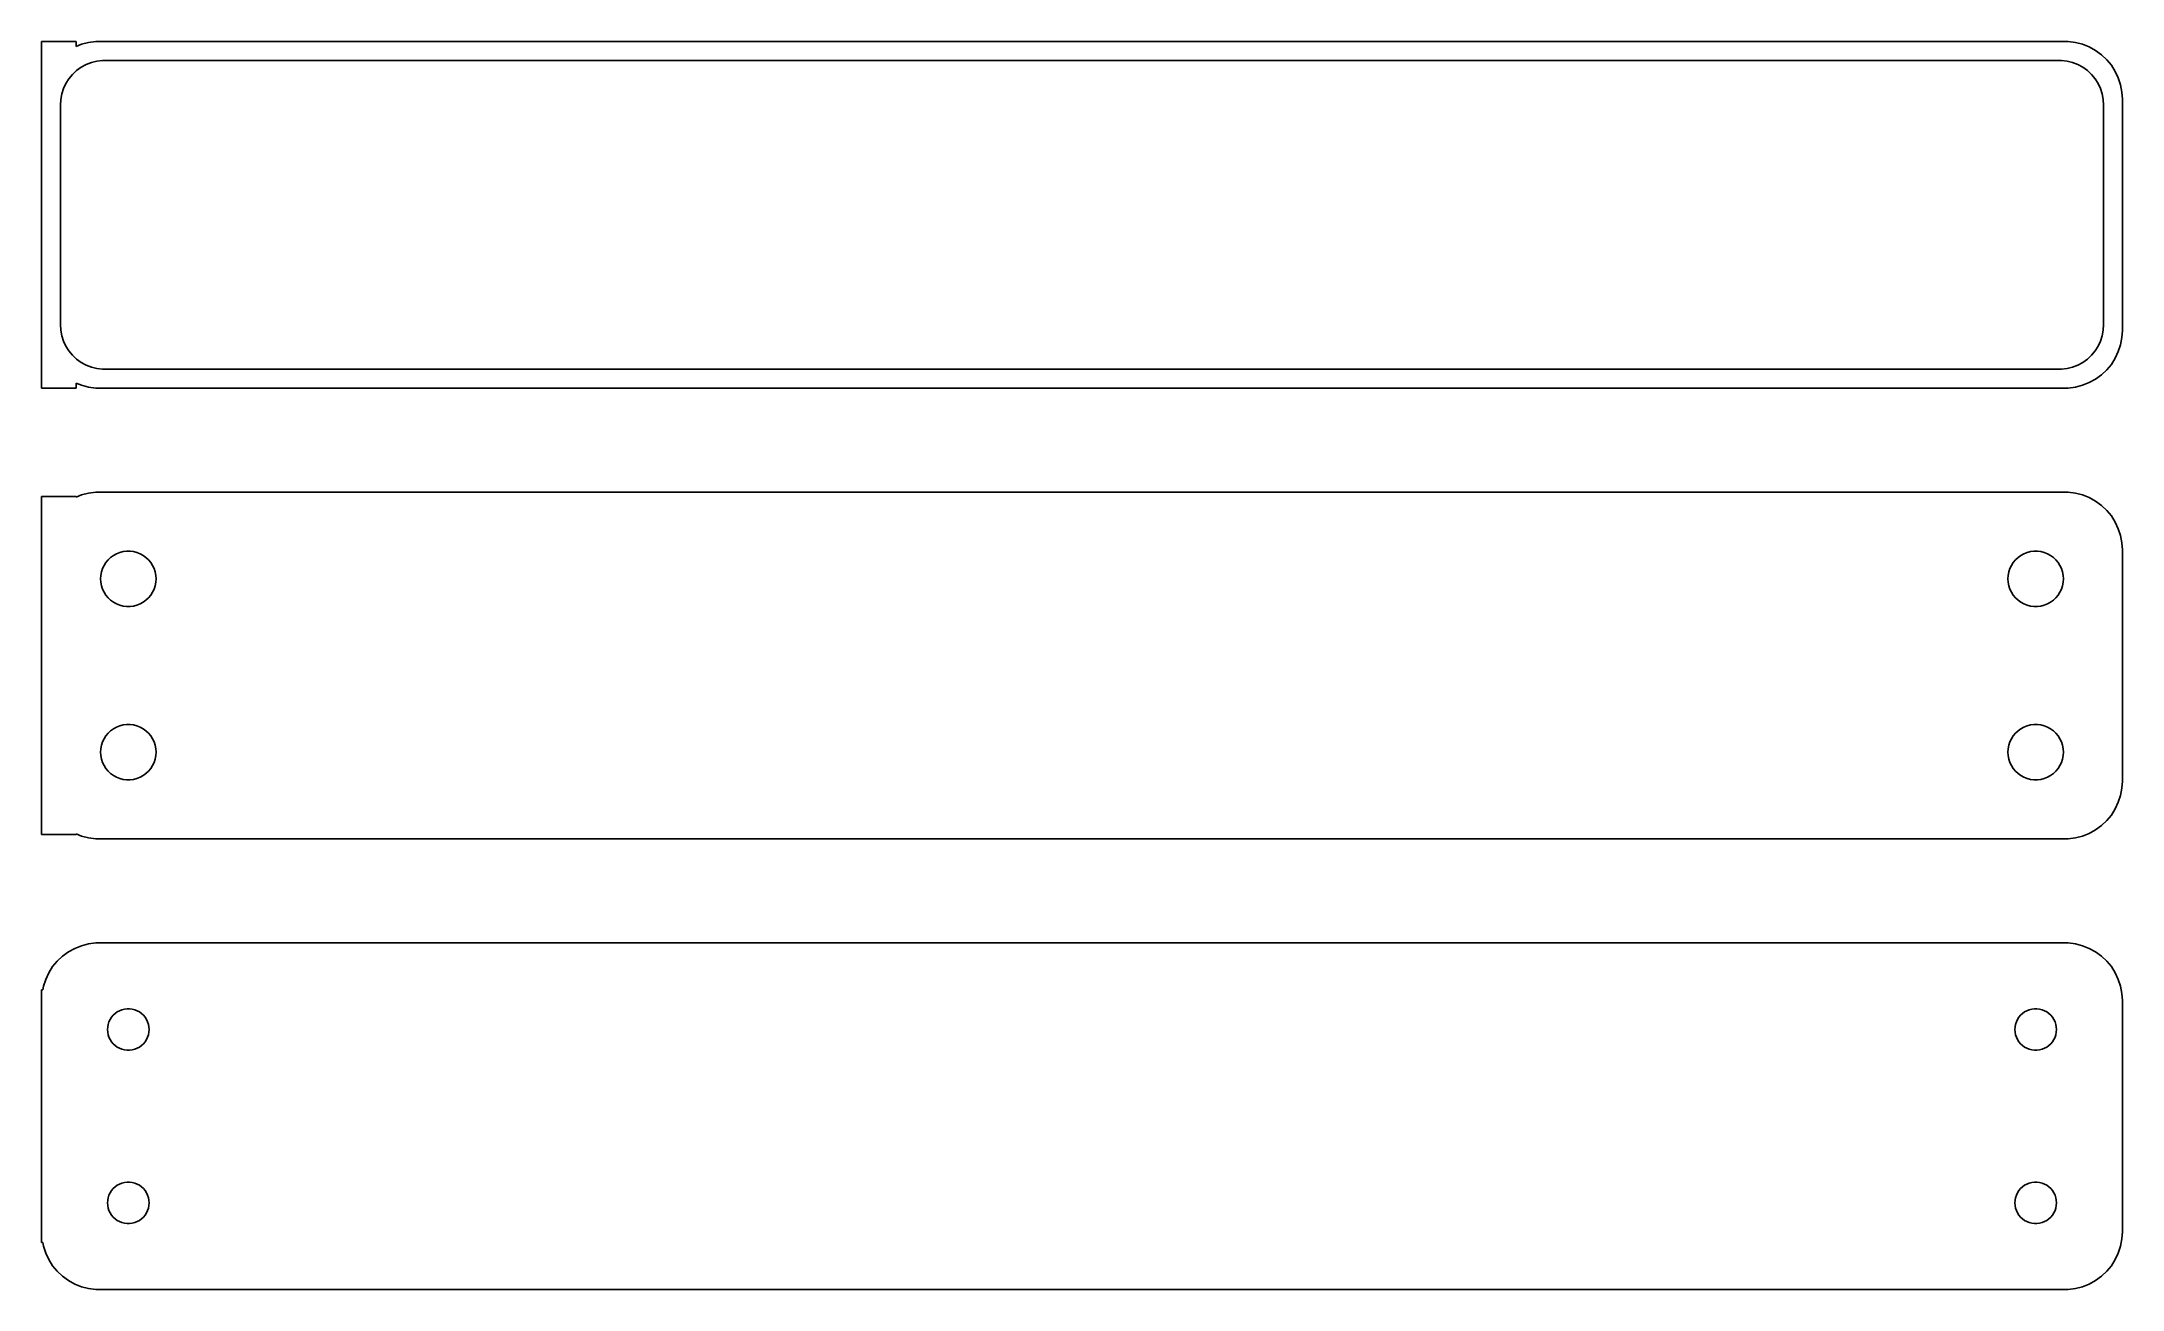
# Model space of a CAD drawing. Header units: metres. Extents: x -90 to 90, y 63 to 171.
import ezdxf

# ---------------------------------------------------------------- set-up
doc = ezdxf.new("R2010")
doc.units = ezdxf.units.M

msp = doc.modelspace()

# ---------------------------------------------------------------- linework, layer by layer
for p, q in [((-87, 170.99), (-90, 170.99)), ((-90, 170.99), (-90, 141.01)), ((-87, 170.575), (-87, 170.99)), ((-86.5451, 170.755), (-87, 170.575)), ((-85.9369, 170.911), (-86.5451, 170.755)), ((-85.3139, 170.99), (-85.9369, 170.911)), ((-85.6967, 169.183), (-85.2256, 169.304)), ((85.3139, 170.99), (-85.3139, 170.99)), ((-85.2256, 169.304), (-84.7432, 169.365)), ((-84.7432, 169.365), (84.7432, 169.365)), ((84.7432, 169.365), (85.2256, 169.304)), ((85.2256, 169.304), (85.6967, 169.183)), ((85.9369, 170.911), (85.3139, 170.99)), ((86.5451, 170.755), (85.9369, 170.911)), ((87.1289, 170.524), (86.5451, 170.755)), ((87.6791, 170.222), (87.1289, 170.524)), ((88.1871, 169.853), (87.6791, 170.222)), ((88.6448, 169.423), (88.1871, 169.853)), ((89.0451, 168.939), (88.6448, 169.423)), ((-87.8936, 167.366), (-87.633, 167.776)), ((-87.633, 167.776), (-87.323, 168.151)), ((-87.323, 168.151), (-86.9685, 168.484)), ((-86.9685, 168.484), (-86.5751, 168.77)), ((-86.5751, 168.77), (-86.1489, 169.004)), ((-86.1489, 169.004), (-85.6967, 169.183)), ((85.6967, 169.183), (86.1489, 169.004)), ((86.1489, 169.004), (86.5751, 168.77)), ((86.5751, 168.77), (86.9685, 168.484)), ((86.9685, 168.484), (87.323, 168.151)), ((87.323, 168.151), (87.633, 167.776)), ((87.633, 167.776), (87.8936, 167.366)), ((89.3815, 168.409), (89.0451, 168.939)), ((89.6489, 167.841), (89.3815, 168.409)), ((89.8429, 167.243), (89.6489, 167.841)), ((-88.3726, 165.5), (-88.3421, 165.985)), ((-88.3421, 165.985), (-88.251, 166.463)), ((-88.251, 166.463), (-88.1007, 166.926)), ((-88.1007, 166.926), (-87.8936, 167.366)), ((87.8936, 167.366), (88.1007, 166.926)), ((88.1007, 166.926), (88.251, 166.463)), ((88.251, 166.463), (88.3421, 165.985)), ((88.3421, 165.985), (88.3726, 165.5)), ((89.9606, 166.627), (89.8429, 167.243)), ((90, 166), (89.9606, 166.627)), ((90, 146), (90, 166)), ((-88.3726, 146.5), (-88.3726, 165.5)), ((88.3726, 165.5), (88.3726, 146.5)), ((-88.3421, 146.015), (-88.3726, 146.5)), ((-88.251, 145.537), (-88.3421, 146.015)), ((88.3421, 146.015), (88.251, 145.537)), ((88.3726, 146.5), (88.3421, 146.015)), ((89.9606, 145.373), (90, 146)), ((-88.1007, 145.074), (-88.251, 145.537)), ((-87.8936, 144.634), (-88.1007, 145.074)), ((-87.633, 144.224), (-87.8936, 144.634)), ((-87.323, 143.849), (-87.633, 144.224)), ((87.633, 144.224), (87.323, 143.849)), ((87.8936, 144.634), (87.633, 144.224)), ((88.1007, 145.074), (87.8936, 144.634)), ((88.251, 145.537), (88.1007, 145.074)), ((89.3815, 143.591), (89.6489, 144.159)), ((89.6489, 144.159), (89.8429, 144.757)), ((89.8429, 144.757), (89.9606, 145.373)), ((-86.9685, 143.516), (-87.323, 143.849)), ((-86.5751, 143.23), (-86.9685, 143.516)), ((-86.1489, 142.996), (-86.5751, 143.23)), ((-85.6967, 142.817), (-86.1489, 142.996)), ((-85.2256, 142.696), (-85.6967, 142.817)), ((-84.7432, 142.635), (-85.2256, 142.696)), ((84.7432, 142.635), (-84.7432, 142.635)), ((85.2256, 142.696), (84.7432, 142.635)), ((85.6967, 142.817), (85.2256, 142.696)), ((86.1489, 142.996), (85.6967, 142.817)), ((86.5751, 143.23), (86.1489, 142.996)), ((86.9685, 143.516), (86.5751, 143.23)), ((87.323, 143.849), (86.9685, 143.516)), ((88.1871, 142.147), (88.6448, 142.577)), ((88.6448, 142.577), (89.0451, 143.061)), ((89.0451, 143.061), (89.3815, 143.591)), ((-90, 141.01), (-87, 141.01)), ((-87, 141.425), (-86.5451, 141.245)), ((-87, 141.01), (-87, 141.425)), ((-86.5451, 141.245), (-85.9369, 141.089)), ((-85.9369, 141.089), (-85.3139, 141.01)), ((-85.3139, 141.01), (85.3139, 141.01)), ((85.3139, 141.01), (85.9369, 141.089)), ((85.9369, 141.089), (86.5451, 141.245)), ((86.5451, 141.245), (87.1289, 141.476)), ((87.1289, 141.476), (87.6791, 141.778)), ((87.6791, 141.778), (88.1871, 142.147)), ((-87, 131.615), (-90, 131.615)), ((-90, 131.615), (-90, 102.385)), ((-86.5451, 131.755), (-87, 131.575)), ((-87, 131.575), (-87, 131.615)), ((-85.9369, 131.911), (-86.5451, 131.755)), ((-85.3139, 131.99), (-85.9369, 131.911)), ((85.3139, 131.99), (-85.3139, 131.99)), ((85.9369, 131.911), (85.3139, 131.99)), ((86.5451, 131.755), (85.9369, 131.911)), ((87.1289, 131.524), (86.5451, 131.755)), ((87.6791, 131.222), (87.1289, 131.524)), ((88.1871, 130.853), (87.6791, 131.222)), ((88.6448, 130.423), (88.1871, 130.853)), ((89.0451, 129.939), (88.6448, 130.423)), ((89.3815, 129.409), (89.0451, 129.939)), ((89.6489, 128.841), (89.3815, 129.409)), ((89.8429, 128.243), (89.6489, 128.841)), ((89.9606, 127.627), (89.8429, 128.243)), ((-84.4416, 125.911), (-84.2495, 126.143)), ((-84.2495, 126.143), (-84.0298, 126.349)), ((-84.0298, 126.349), (-83.786, 126.526)), ((-83.786, 126.526), (-83.5219, 126.672)), ((-83.5219, 126.672), (-83.2416, 126.783)), ((-83.2416, 126.783), (-82.9497, 126.857)), ((-82.9497, 126.857), (-82.6507, 126.895)), ((-82.6507, 126.895), (-82.3493, 126.895)), ((-82.3493, 126.895), (-82.0503, 126.857)), ((-82.0503, 126.857), (-81.7584, 126.783)), ((-81.7584, 126.783), (-81.4781, 126.672)), ((-81.4781, 126.672), (-81.214, 126.526)), ((-81.214, 126.526), (-80.9702, 126.349)), ((-80.9702, 126.349), (-80.7505, 126.143)), ((-80.7505, 126.143), (-80.5583, 125.911)), ((80.5583, 125.911), (80.7505, 126.143)), ((80.7505, 126.143), (80.9702, 126.349)), ((80.9702, 126.349), (81.214, 126.526)), ((81.214, 126.526), (81.4781, 126.672)), ((81.4781, 126.672), (81.7584, 126.783)), ((81.7584, 126.783), (82.0503, 126.857)), ((82.0503, 126.857), (82.3493, 126.895)), ((82.3493, 126.895), (82.6507, 126.895)), ((82.6507, 126.895), (82.9497, 126.857)), ((82.9497, 126.857), (83.2416, 126.783)), ((83.2416, 126.783), (83.5219, 126.672)), ((83.5219, 126.672), (83.786, 126.526)), ((83.786, 126.526), (84.0298, 126.349)), ((84.0298, 126.349), (84.2495, 126.143)), ((84.2495, 126.143), (84.4416, 125.911)), ((90, 127), (89.9606, 127.627)), ((90, 107), (90, 127)), ((-84.9, 124.5), (-84.8811, 124.801)), ((-84.8811, 124.199), (-84.9, 124.5)), ((-84.8811, 124.801), (-84.8246, 125.097)), ((-84.8246, 125.097), (-84.7315, 125.383)), ((-84.7315, 125.383), (-84.6031, 125.656)), ((-84.6031, 125.656), (-84.4416, 125.911)), ((-80.5583, 125.911), (-80.3969, 125.656)), ((-80.3969, 125.656), (-80.2685, 125.383)), ((-80.2685, 125.383), (-80.1754, 125.097)), ((-80.1754, 125.097), (-80.1189, 124.801)), ((-80.1189, 124.801), (-80.1, 124.5)), ((-80.1, 124.5), (-80.1189, 124.199)), ((80.1, 124.5), (80.1189, 124.801)), ((80.1189, 124.199), (80.1, 124.5)), ((80.1189, 124.801), (80.1754, 125.097)), ((80.1754, 125.097), (80.2685, 125.383)), ((80.2685, 125.383), (80.3969, 125.656)), ((80.3969, 125.656), (80.5583, 125.911)), ((84.4416, 125.911), (84.6031, 125.656)), ((84.6031, 125.656), (84.7315, 125.383)), ((84.7315, 125.383), (84.8246, 125.097)), ((84.8246, 125.097), (84.8811, 124.801)), ((84.8811, 124.801), (84.9, 124.5)), ((84.9, 124.5), (84.8811, 124.199)), ((-84.8246, 123.903), (-84.8811, 124.199)), ((-84.7315, 123.617), (-84.8246, 123.903)), ((-84.6031, 123.344), (-84.7315, 123.617)), ((-84.4416, 123.089), (-84.6031, 123.344)), ((-84.2495, 122.857), (-84.4416, 123.089)), ((-84.0298, 122.651), (-84.2495, 122.857)), ((-83.786, 122.474), (-84.0298, 122.651)), ((-83.5219, 122.328), (-83.786, 122.474)), ((-81.214, 122.474), (-81.4781, 122.328)), ((-80.9702, 122.651), (-81.214, 122.474)), ((-80.7505, 122.857), (-80.9702, 122.651)), ((-80.5583, 123.089), (-80.7505, 122.857)), ((-80.3969, 123.344), (-80.5583, 123.089)), ((-80.2685, 123.617), (-80.3969, 123.344)), ((-80.1754, 123.903), (-80.2685, 123.617)), ((-80.1189, 124.199), (-80.1754, 123.903)), ((80.1754, 123.903), (80.1189, 124.199)), ((80.2685, 123.617), (80.1754, 123.903)), ((80.3969, 123.344), (80.2685, 123.617)), ((80.5583, 123.089), (80.3969, 123.344)), ((80.7505, 122.857), (80.5583, 123.089)), ((80.9702, 122.651), (80.7505, 122.857)), ((81.214, 122.474), (80.9702, 122.651)), ((81.4781, 122.328), (81.214, 122.474)), ((83.786, 122.474), (83.5219, 122.328)), ((84.0298, 122.651), (83.786, 122.474)), ((84.2495, 122.857), (84.0298, 122.651)), ((84.4416, 123.089), (84.2495, 122.857)), ((84.6031, 123.344), (84.4416, 123.089)), ((84.7315, 123.617), (84.6031, 123.344)), ((84.8246, 123.903), (84.7315, 123.617)), ((84.8811, 124.199), (84.8246, 123.903)), ((-83.2416, 122.217), (-83.5219, 122.328)), ((-82.9497, 122.143), (-83.2416, 122.217)), ((-82.6507, 122.105), (-82.9497, 122.143)), ((-82.3493, 122.105), (-82.6507, 122.105)), ((-82.0503, 122.143), (-82.3493, 122.105)), ((-81.7584, 122.217), (-82.0503, 122.143)), ((-81.4781, 122.328), (-81.7584, 122.217)), ((81.7584, 122.217), (81.4781, 122.328)), ((82.0503, 122.143), (81.7584, 122.217)), ((82.3493, 122.105), (82.0503, 122.143)), ((82.6507, 122.105), (82.3493, 122.105)), ((82.9497, 122.143), (82.6507, 122.105)), ((83.2416, 122.217), (82.9497, 122.143)), ((83.5219, 122.328), (83.2416, 122.217)), ((-83.786, 111.526), (-83.5219, 111.672)), ((-83.5219, 111.672), (-83.2416, 111.783)), ((-83.2416, 111.783), (-82.9497, 111.857)), ((-82.9497, 111.857), (-82.6507, 111.895)), ((-82.6507, 111.895), (-82.3493, 111.895)), ((-82.3493, 111.895), (-82.0503, 111.857)), ((-82.0503, 111.857), (-81.7584, 111.783)), ((-81.7584, 111.783), (-81.4781, 111.672)), ((-81.4781, 111.672), (-81.214, 111.526)), ((81.214, 111.526), (81.4781, 111.672)), ((81.4781, 111.672), (81.7584, 111.783)), ((81.7584, 111.783), (82.0503, 111.857)), ((82.0503, 111.857), (82.3493, 111.895)), ((82.3493, 111.895), (82.6507, 111.895)), ((82.6507, 111.895), (82.9497, 111.857)), ((82.9497, 111.857), (83.2416, 111.783)), ((83.2416, 111.783), (83.5219, 111.672)), ((83.5219, 111.672), (83.786, 111.526)), ((-84.9, 109.5), (-84.8811, 109.801)), ((-84.8811, 109.801), (-84.8246, 110.097)), ((-84.8246, 110.097), (-84.7315, 110.383)), ((-84.7315, 110.383), (-84.6031, 110.656)), ((-84.6031, 110.656), (-84.4416, 110.911)), ((-84.4416, 110.911), (-84.2495, 111.143)), ((-84.2495, 111.143), (-84.0298, 111.349)), ((-84.0298, 111.349), (-83.786, 111.526)), ((-81.214, 111.526), (-80.9702, 111.349)), ((-80.9702, 111.349), (-80.7505, 111.143)), ((-80.7505, 111.143), (-80.5583, 110.911)), ((-80.5583, 110.911), (-80.3969, 110.656)), ((-80.3969, 110.656), (-80.2685, 110.383)), ((-80.2685, 110.383), (-80.1754, 110.097)), ((-80.1754, 110.097), (-80.1189, 109.801)), ((-80.1189, 109.801), (-80.1, 109.5)), ((80.1, 109.5), (80.1189, 109.801)), ((80.1189, 109.801), (80.1754, 110.097)), ((80.1754, 110.097), (80.2685, 110.383)), ((80.2685, 110.383), (80.3969, 110.656)), ((80.3969, 110.656), (80.5583, 110.911)), ((80.5583, 110.911), (80.7505, 111.143)), ((80.7505, 111.143), (80.9702, 111.349)), ((80.9702, 111.349), (81.214, 111.526)), ((83.786, 111.526), (84.0298, 111.349)), ((84.0298, 111.349), (84.2495, 111.143)), ((84.2495, 111.143), (84.4416, 110.911)), ((84.4416, 110.911), (84.6031, 110.656)), ((84.6031, 110.656), (84.7315, 110.383)), ((84.7315, 110.383), (84.8246, 110.097)), ((84.8246, 110.097), (84.8811, 109.801)), ((84.8811, 109.801), (84.9, 109.5)), ((-84.8811, 109.199), (-84.9, 109.5)), ((-84.8246, 108.903), (-84.8811, 109.199)), ((-84.7315, 108.617), (-84.8246, 108.903)), ((-84.6031, 108.344), (-84.7315, 108.617)), ((-84.4416, 108.089), (-84.6031, 108.344)), ((-84.2495, 107.857), (-84.4416, 108.089)), ((-80.5583, 108.089), (-80.7505, 107.857)), ((-80.3969, 108.344), (-80.5583, 108.089)), ((-80.2685, 108.617), (-80.3969, 108.344)), ((-80.1754, 108.903), (-80.2685, 108.617)), ((-80.1189, 109.199), (-80.1754, 108.903)), ((-80.1, 109.5), (-80.1189, 109.199)), ((80.1189, 109.199), (80.1, 109.5)), ((80.1754, 108.903), (80.1189, 109.199)), ((80.2685, 108.617), (80.1754, 108.903)), ((80.3969, 108.344), (80.2685, 108.617)), ((80.5583, 108.089), (80.3969, 108.344)), ((80.7505, 107.857), (80.5583, 108.089)), ((84.4416, 108.089), (84.2495, 107.857)), ((84.6031, 108.344), (84.4416, 108.089)), ((84.7315, 108.617), (84.6031, 108.344)), ((84.8246, 108.903), (84.7315, 108.617)), ((84.8811, 109.199), (84.8246, 108.903)), ((84.9, 109.5), (84.8811, 109.199)), ((-84.0298, 107.651), (-84.2495, 107.857)), ((-83.786, 107.474), (-84.0298, 107.651)), ((-83.5219, 107.328), (-83.786, 107.474)), ((-83.2416, 107.217), (-83.5219, 107.328)), ((-82.9497, 107.143), (-83.2416, 107.217)), ((-82.6507, 107.105), (-82.9497, 107.143)), ((-82.3493, 107.105), (-82.6507, 107.105)), ((-82.0503, 107.143), (-82.3493, 107.105)), ((-81.7584, 107.217), (-82.0503, 107.143)), ((-81.4781, 107.328), (-81.7584, 107.217)), ((-81.214, 107.474), (-81.4781, 107.328)), ((-80.9702, 107.651), (-81.214, 107.474)), ((-80.7505, 107.857), (-80.9702, 107.651)), ((80.9702, 107.651), (80.7505, 107.857)), ((81.214, 107.474), (80.9702, 107.651)), ((81.4781, 107.328), (81.214, 107.474)), ((81.7584, 107.217), (81.4781, 107.328)), ((82.0503, 107.143), (81.7584, 107.217)), ((82.3493, 107.105), (82.0503, 107.143)), ((82.6507, 107.105), (82.3493, 107.105)), ((82.9497, 107.143), (82.6507, 107.105)), ((83.2416, 107.217), (82.9497, 107.143)), ((83.5219, 107.328), (83.2416, 107.217)), ((83.786, 107.474), (83.5219, 107.328)), ((84.0298, 107.651), (83.786, 107.474)), ((84.2495, 107.857), (84.0298, 107.651)), ((89.8429, 105.757), (89.9606, 106.373)), ((89.9606, 106.373), (90, 107)), ((89.0451, 104.061), (89.3815, 104.591)), ((89.3815, 104.591), (89.6489, 105.159)), ((89.6489, 105.159), (89.8429, 105.757)), ((87.1289, 102.476), (87.6791, 102.778)), ((87.6791, 102.778), (88.1871, 103.147)), ((88.1871, 103.147), (88.6448, 103.577)), ((88.6448, 103.577), (89.0451, 104.061)), ((-90, 102.385), (-87, 102.385)), ((-87, 102.385), (-87, 102.425)), ((-87, 102.425), (-86.5451, 102.245)), ((-86.5451, 102.245), (-85.9369, 102.089)), ((-85.9369, 102.089), (-85.3139, 102.01)), ((-85.3139, 102.01), (85.3139, 102.01)), ((85.3139, 102.01), (85.9369, 102.089)), ((85.9369, 102.089), (86.5451, 102.245)), ((86.5451, 102.245), (87.1289, 102.476)), ((-88.1871, 91.8526), (-88.6448, 91.4227)), ((-87.6791, 92.2216), (-88.1871, 91.8526)), ((-87.1289, 92.5241), (-87.6791, 92.2216)), ((-86.5451, 92.7553), (-87.1289, 92.5241)), ((-85.9369, 92.9114), (-86.5451, 92.7553)), ((-85.3139, 92.9901), (-85.9369, 92.9114)), ((85.3139, 92.9901), (-85.3139, 92.9901)), ((85.9369, 92.9114), (85.3139, 92.9901)), ((86.5451, 92.7553), (85.9369, 92.9114)), ((87.1289, 92.5241), (86.5451, 92.7553)), ((87.6791, 92.2216), (87.1289, 92.5241)), ((88.1871, 91.8526), (87.6791, 92.2216)), ((88.6448, 91.4227), (88.1871, 91.8526)), ((-89.3815, 90.4088), (-89.6489, 89.8406)), ((-89.0451, 90.9389), (-89.3815, 90.4088)), ((-88.6448, 91.4227), (-89.0451, 90.9389)), ((89.0451, 90.9389), (88.6448, 91.4227)), ((89.3815, 90.4088), (89.0451, 90.9389)), ((89.6489, 89.8406), (89.3815, 90.4088)), ((-89.9, 88.9442), (-90, 88.9442)), ((-90, 88.9442), (-90, 67.0558)), ((-89.8429, 89.2434), (-89.9, 88.9442)), ((-89.6489, 89.8406), (-89.8429, 89.2434)), ((89.8429, 89.2434), (89.6489, 89.8406)), ((89.9606, 88.6267), (89.8429, 89.2434)), ((90, 88), (89.9606, 88.6267)), ((-84.0773, 86.3671), (-83.9562, 86.558)), ((-83.9562, 86.558), (-83.8121, 86.7322)), ((-83.8121, 86.7322), (-83.6474, 86.8869)), ((-83.6474, 86.8869), (-83.4645, 87.0198)), ((-83.4645, 87.0198), (-83.2664, 87.1287)), ((-83.2664, 87.1287), (-83.0562, 87.2119)), ((-83.0562, 87.2119), (-82.8373, 87.2681)), ((-82.8373, 87.2681), (-82.613, 87.2964)), ((-82.613, 87.2964), (-82.387, 87.2964)), ((-82.387, 87.2964), (-82.1627, 87.2681)), ((-82.1627, 87.2681), (-81.9438, 87.2119)), ((-81.9438, 87.2119), (-81.7336, 87.1287)), ((-81.7336, 87.1287), (-81.5355, 87.0198)), ((-81.5355, 87.0198), (-81.3526, 86.8869)), ((-81.3526, 86.8869), (-81.1879, 86.7322)), ((-81.1879, 86.7322), (-81.0438, 86.558)), ((-81.0438, 86.558), (-80.9226, 86.3671)), ((80.9226, 86.3671), (81.0438, 86.558)), ((81.0438, 86.558), (81.1879, 86.7322)), ((81.1879, 86.7322), (81.3526, 86.8869)), ((81.3526, 86.8869), (81.5355, 87.0198)), ((81.5355, 87.0198), (81.7336, 87.1287)), ((81.7336, 87.1287), (81.9438, 87.2119)), ((81.9438, 87.2119), (82.1627, 87.2681)), ((82.1627, 87.2681), (82.387, 87.2964)), ((82.387, 87.2964), (82.613, 87.2964)), ((82.613, 87.2964), (82.8373, 87.2681)), ((82.8373, 87.2681), (83.0562, 87.2119)), ((83.0562, 87.2119), (83.2664, 87.1287)), ((83.2664, 87.1287), (83.4645, 87.0198)), ((83.4645, 87.0198), (83.6474, 86.8869)), ((83.6474, 86.8869), (83.8121, 86.7322)), ((83.8121, 86.7322), (83.9562, 86.558)), ((83.9562, 86.558), (84.0773, 86.3671)), ((90, 68), (90, 88)), ((-84.3, 85.5), (-84.2858, 85.7256)), ((-84.2858, 85.2744), (-84.3, 85.5)), ((-84.2858, 85.7256), (-84.2434, 85.9476)), ((-84.2434, 85.0524), (-84.2858, 85.2744)), ((-84.2434, 85.9476), (-84.1736, 86.1626)), ((-84.1736, 84.8374), (-84.2434, 85.0524)), ((-84.1736, 86.1626), (-84.0773, 86.3671)), ((-84.0773, 84.6328), (-84.1736, 84.8374)), ((-83.9562, 84.442), (-84.0773, 84.6328)), ((-80.9226, 84.6328), (-81.0438, 84.442)), ((-80.9226, 86.3671), (-80.8264, 86.1626)), ((-80.8264, 84.8374), (-80.9226, 84.6328)), ((-80.8264, 86.1626), (-80.7565, 85.9476)), ((-80.7565, 85.0524), (-80.8264, 84.8374)), ((-80.7565, 85.9476), (-80.7142, 85.7256)), ((-80.7142, 85.2744), (-80.7565, 85.0524)), ((-80.7142, 85.7256), (-80.7, 85.5)), ((-80.7, 85.5), (-80.7142, 85.2744)), ((80.7, 85.5), (80.7142, 85.7256)), ((80.7142, 85.2744), (80.7, 85.5)), ((80.7142, 85.7256), (80.7565, 85.9476)), ((80.7565, 85.0524), (80.7142, 85.2744)), ((80.7565, 85.9476), (80.8264, 86.1626)), ((80.8264, 84.8374), (80.7565, 85.0524)), ((80.8264, 86.1626), (80.9226, 86.3671)), ((80.9226, 84.6328), (80.8264, 84.8374)), ((81.0438, 84.442), (80.9226, 84.6328)), ((84.0773, 84.6328), (83.9562, 84.442)), ((84.0773, 86.3671), (84.1736, 86.1626)), ((84.1736, 84.8374), (84.0773, 84.6328)), ((84.1736, 86.1626), (84.2434, 85.9476)), ((84.2434, 85.0524), (84.1736, 84.8374)), ((84.2434, 85.9476), (84.2858, 85.7256)), ((84.2858, 85.2744), (84.2434, 85.0524)), ((84.2858, 85.7256), (84.3, 85.5)), ((84.3, 85.5), (84.2858, 85.2744)), ((-83.8121, 84.2678), (-83.9562, 84.442)), ((-83.6474, 84.1131), (-83.8121, 84.2678)), ((-83.4645, 83.9802), (-83.6474, 84.1131)), ((-83.2664, 83.8713), (-83.4645, 83.9802)), ((-83.0562, 83.7881), (-83.2664, 83.8713)), ((-82.8373, 83.7319), (-83.0562, 83.7881)), ((-82.613, 83.7036), (-82.8373, 83.7319)), ((-82.387, 83.7036), (-82.613, 83.7036)), ((-82.1627, 83.7319), (-82.387, 83.7036)), ((-81.9438, 83.7881), (-82.1627, 83.7319)), ((-81.7336, 83.8713), (-81.9438, 83.7881)), ((-81.5355, 83.9802), (-81.7336, 83.8713)), ((-81.3526, 84.1131), (-81.5355, 83.9802)), ((-81.1879, 84.2678), (-81.3526, 84.1131)), ((-81.0438, 84.442), (-81.1879, 84.2678)), ((81.1879, 84.2678), (81.0438, 84.442)), ((81.3526, 84.1131), (81.1879, 84.2678)), ((81.5355, 83.9802), (81.3526, 84.1131)), ((81.7336, 83.8713), (81.5355, 83.9802)), ((81.9438, 83.7881), (81.7336, 83.8713)), ((82.1627, 83.7319), (81.9438, 83.7881)), ((82.387, 83.7036), (82.1627, 83.7319)), ((82.613, 83.7036), (82.387, 83.7036)), ((82.8373, 83.7319), (82.613, 83.7036)), ((83.0562, 83.7881), (82.8373, 83.7319)), ((83.2664, 83.8713), (83.0562, 83.7881)), ((83.4645, 83.9802), (83.2664, 83.8713)), ((83.6474, 84.1131), (83.4645, 83.9802)), ((83.8121, 84.2678), (83.6474, 84.1131)), ((83.9562, 84.442), (83.8121, 84.2678)), ((-83.6474, 71.8869), (-83.4645, 72.0198)), ((-83.4645, 72.0198), (-83.2664, 72.1287)), ((-83.2664, 72.1287), (-83.0562, 72.2119)), ((-83.0562, 72.2119), (-82.8373, 72.2681)), ((-82.8373, 72.2681), (-82.613, 72.2964)), ((-82.613, 72.2964), (-82.387, 72.2964)), ((-82.387, 72.2964), (-82.1627, 72.2681)), ((-82.1627, 72.2681), (-81.9438, 72.2119)), ((-81.9438, 72.2119), (-81.7336, 72.1287)), ((-81.7336, 72.1287), (-81.5355, 72.0198)), ((-81.5355, 72.0198), (-81.3526, 71.8869)), ((81.3526, 71.8869), (81.5355, 72.0198)), ((81.5355, 72.0198), (81.7336, 72.1287)), ((81.7336, 72.1287), (81.9438, 72.2119)), ((81.9438, 72.2119), (82.1627, 72.2681)), ((82.1627, 72.2681), (82.387, 72.2964)), ((82.387, 72.2964), (82.613, 72.2964)), ((82.613, 72.2964), (82.8373, 72.2681)), ((82.8373, 72.2681), (83.0562, 72.2119)), ((83.0562, 72.2119), (83.2664, 72.1287)), ((83.2664, 72.1287), (83.4645, 72.0198)), ((83.4645, 72.0198), (83.6474, 71.8869)), ((-84.3, 70.5), (-84.2858, 70.7256)), ((-84.2858, 70.2744), (-84.3, 70.5)), ((-84.2858, 70.7256), (-84.2434, 70.9476)), ((-84.2434, 70.0524), (-84.2858, 70.2744)), ((-84.2434, 70.9476), (-84.1736, 71.1626)), ((-84.1736, 71.1626), (-84.0773, 71.3672)), ((-84.0773, 71.3672), (-83.9562, 71.558)), ((-83.9562, 71.558), (-83.8121, 71.7322)), ((-83.8121, 71.7322), (-83.6474, 71.8869)), ((-81.3526, 71.8869), (-81.1879, 71.7322)), ((-81.1879, 71.7322), (-81.0438, 71.558)), ((-81.0438, 71.558), (-80.9226, 71.3672)), ((-80.9226, 71.3672), (-80.8264, 71.1626)), ((-80.8264, 71.1626), (-80.7565, 70.9476)), ((-80.7565, 70.9476), (-80.7142, 70.7256)), ((-80.7142, 70.2744), (-80.7565, 70.0524)), ((-80.7142, 70.7256), (-80.7, 70.5)), ((-80.7, 70.5), (-80.7142, 70.2744)), ((80.7, 70.5), (80.7142, 70.7256)), ((80.7142, 70.2744), (80.7, 70.5)), ((80.7142, 70.7256), (80.7565, 70.9476)), ((80.7565, 70.0524), (80.7142, 70.2744)), ((80.7565, 70.9476), (80.8264, 71.1626)), ((80.8264, 71.1626), (80.9226, 71.3672)), ((80.9226, 71.3672), (81.0438, 71.558)), ((81.0438, 71.558), (81.1879, 71.7322)), ((81.1879, 71.7322), (81.3526, 71.8869)), ((83.6474, 71.8869), (83.8121, 71.7322)), ((83.8121, 71.7322), (83.9562, 71.558)), ((83.9562, 71.558), (84.0773, 71.3672)), ((84.0773, 71.3672), (84.1736, 71.1626)), ((84.1736, 71.1626), (84.2434, 70.9476)), ((84.2434, 70.9476), (84.2858, 70.7256)), ((84.2858, 70.2744), (84.2434, 70.0524)), ((84.2858, 70.7256), (84.3, 70.5)), ((84.3, 70.5), (84.2858, 70.2744)), ((-84.1736, 69.8374), (-84.2434, 70.0524)), ((-84.0773, 69.6329), (-84.1736, 69.8374)), ((-83.9562, 69.442), (-84.0773, 69.6329)), ((-83.8121, 69.2678), (-83.9562, 69.442)), ((-83.6474, 69.1131), (-83.8121, 69.2678)), ((-83.4645, 68.9802), (-83.6474, 69.1131)), ((-83.2664, 68.8713), (-83.4645, 68.9802)), ((-83.0562, 68.7881), (-83.2664, 68.8713)), ((-82.8373, 68.7319), (-83.0562, 68.7881)), ((-82.613, 68.7036), (-82.8373, 68.7319)), ((-82.387, 68.7036), (-82.613, 68.7036)), ((-82.1627, 68.7319), (-82.387, 68.7036)), ((-81.9438, 68.7881), (-82.1627, 68.7319)), ((-81.7336, 68.8713), (-81.9438, 68.7881)), ((-81.5355, 68.9802), (-81.7336, 68.8713)), ((-81.3526, 69.1131), (-81.5355, 68.9802)), ((-81.1879, 69.2678), (-81.3526, 69.1131)), ((-81.0438, 69.442), (-81.1879, 69.2678)), ((-80.9226, 69.6329), (-81.0438, 69.442)), ((-80.8264, 69.8374), (-80.9226, 69.6329)), ((-80.7565, 70.0524), (-80.8264, 69.8374)), ((80.8264, 69.8374), (80.7565, 70.0524)), ((80.9226, 69.6329), (80.8264, 69.8374)), ((81.0438, 69.442), (80.9226, 69.6329)), ((81.1879, 69.2678), (81.0438, 69.442)), ((81.3526, 69.1131), (81.1879, 69.2678)), ((81.5355, 68.9802), (81.3526, 69.1131)), ((81.7336, 68.8713), (81.5355, 68.9802)), ((81.9438, 68.7881), (81.7336, 68.8713)), ((82.1627, 68.7319), (81.9438, 68.7881)), ((82.387, 68.7036), (82.1627, 68.7319)), ((82.613, 68.7036), (82.387, 68.7036)), ((82.8373, 68.7319), (82.613, 68.7036)), ((83.0562, 68.7881), (82.8373, 68.7319)), ((83.2664, 68.8713), (83.0562, 68.7881)), ((83.4645, 68.9802), (83.2664, 68.8713)), ((83.6474, 69.1131), (83.4645, 68.9802)), ((83.8121, 69.2678), (83.6474, 69.1131)), ((83.9562, 69.442), (83.8121, 69.2678)), ((84.0773, 69.6329), (83.9562, 69.442)), ((84.1736, 69.8374), (84.0773, 69.6329)), ((84.2434, 70.0524), (84.1736, 69.8374)), ((-90, 67.0558), (-89.9, 67.0558)), ((-89.9, 67.0558), (-89.8429, 66.7566)), ((-89.8429, 66.7566), (-89.6489, 66.1594)), ((89.6489, 66.1594), (89.8429, 66.7566)), ((89.8429, 66.7566), (89.9606, 67.3733)), ((89.9606, 67.3733), (90, 68)), ((-89.6489, 66.1594), (-89.3815, 65.5912)), ((-89.3815, 65.5912), (-89.0451, 65.0611)), ((-89.0451, 65.0611), (-88.6448, 64.5773)), ((88.6448, 64.5773), (89.0451, 65.0611)), ((89.0451, 65.0611), (89.3815, 65.5912)), ((89.3815, 65.5912), (89.6489, 66.1594)), ((-88.6448, 64.5773), (-88.1871, 64.1474)), ((-88.1871, 64.1474), (-87.6791, 63.7784)), ((-87.6791, 63.7784), (-87.1289, 63.4759)), ((-87.1289, 63.4759), (-86.5451, 63.2447)), ((-86.5451, 63.2447), (-85.9369, 63.0886)), ((-85.9369, 63.0886), (-85.3139, 63.0099)), ((-85.3139, 63.0099), (85.3139, 63.0099)), ((85.3139, 63.0099), (85.9369, 63.0886)), ((85.9369, 63.0886), (86.5451, 63.2447)), ((86.5451, 63.2447), (87.1289, 63.4759)), ((87.1289, 63.4759), (87.6791, 63.7784)), ((87.6791, 63.7784), (88.1871, 64.1474)), ((88.1871, 64.1474), (88.6448, 64.5773))]:
    msp.add_line(p, q)

doc.saveas('drawing.dxf')
